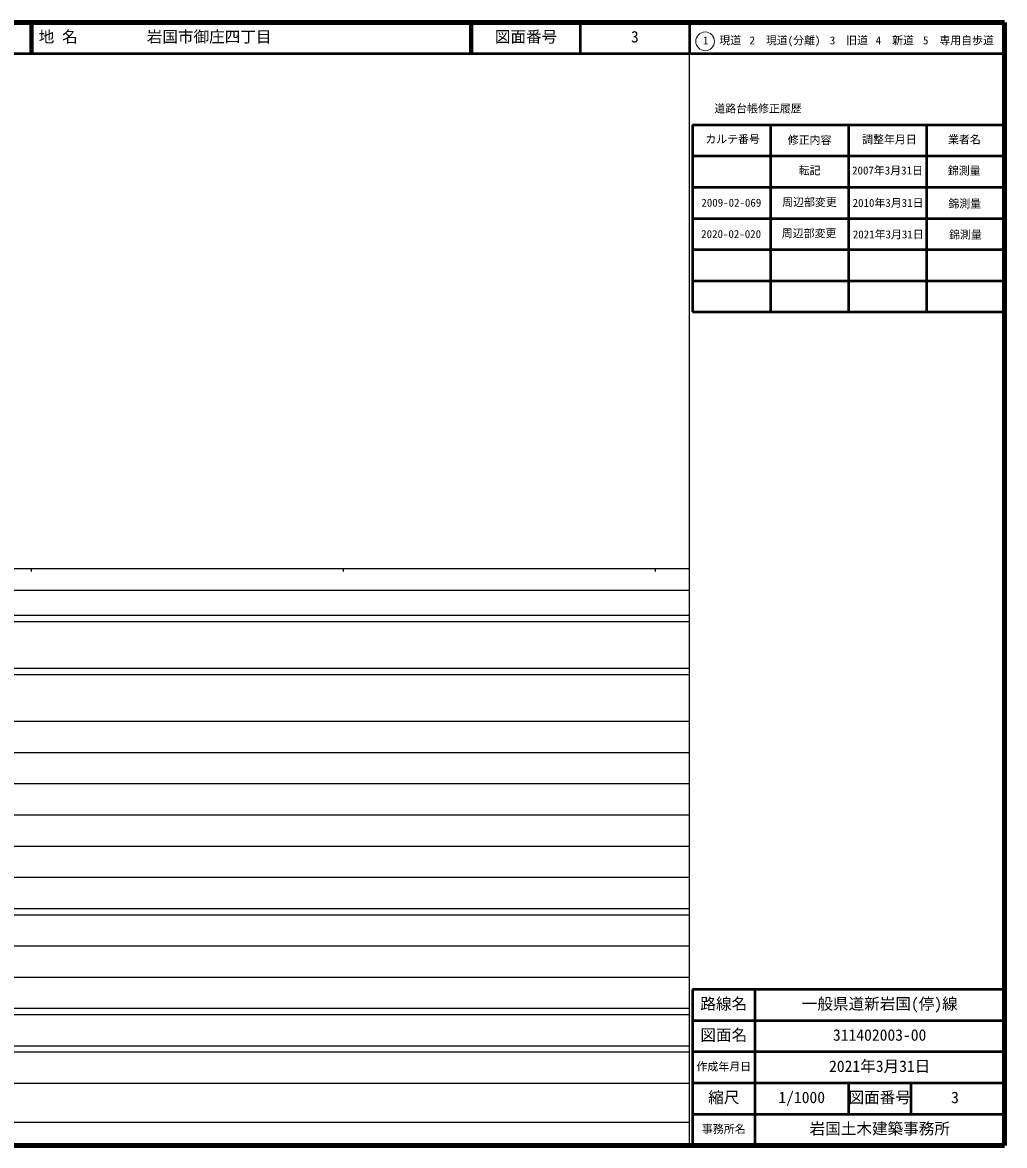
# Model space of a CAD drawing. Units: millimetres on the paper, enlarged 1000 times. Extents: x 40000 to 680000, y 20000 to 380000.
# Drawn here: x 365184 to 680000, y 20000 to 380000 of the extents above; entities that cross this region are included whole.
import ezdxf
from ezdxf.enums import TextEntityAlignment as Align

# ---------------------------------------------------------------- set-up
doc = ezdxf.new("R2010")
doc.units = ezdxf.units.MM
doc.header["$LTSCALE"] = 1000
for name, color, linetype, lineweight in [('M-TTL', 2, 'Continuous', 140), ('M-TTL-BAND', 7, 'Continuous', 25), ('M-TTL-FRAM', 2, 'Continuous', 50), ('M-TTL-LINE', 7, 'Continuous', 50), ('M-TTL-TXT', 7, 'Continuous', 13)]:
    doc.layers.add(name, color=color, linetype=linetype, lineweight=lineweight)
doc.styles.add('ＭＳ ゴシック', font='')
doc.styles.get('ＭＳ ゴシック').set_extended_font_data('MS Gothic')

msp = doc.modelspace()

# ---------------------------------------------------------------- linework, layer by layer
at = {"layer": 'M-TTL'}
for p, q in [((680000, 380000), (40000, 380000)), ((680000, 20000), (680000, 380000)), ((40000, 20000), (680000, 20000))]:
    msp.add_line(p, q, dxfattribs=at)
at = {"layer": 'M-TTL-BAND'}
for p, q in [((579000, 20000), (579000, 370000)), ((40000, 205000), (579000, 205000)), ((368000, 205000), (368000, 204000)), ((468000, 205000), (468000, 204000)), ((568000, 205000), (568000, 204000)), ((68000, 198000), (579000, 198000)), ((40000, 190000), (579000, 190000)), ((40000, 188000), (579000, 188000)), ((40000, 173000), (579000, 173000)), ((40000, 171000), (579000, 171000)), ((40000, 156000), (579000, 156000)), ((46000, 146000), (579000, 146000)), ((52000, 136000), (579000, 136000)), ((46000, 126000), (579000, 126000)), ((52000, 116000), (579000, 116000)), ((46000, 106000), (579000, 106000)), ((40000, 96000), (579000, 96000)), ((40000, 94000), (579000, 94000)), ((49000, 84000), (579000, 84000)), ((40000, 74000), (579000, 74000)), ((40000, 64000), (579000, 64000)), ((40000, 62000), (579000, 62000)), ((40000, 52000), (579000, 52000)), ((40000, 50000), (579000, 50000)), ((40000, 40000), (579000, 40000)), ((68000, 27500), (579000, 27500))]:
    msp.add_line(p, q, dxfattribs=at)
at = {"layer": 'M-TTL-FRAM'}
for p, q in [((580000, 347197), (580000, 287197)), ((580000, 347197), (680000, 347197)), ((580000, 287197), (680000, 287197)), ((680000, 70000), (580000, 70000)), ((580000, 70000), (580000, 20000))]:
    msp.add_line(p, q, dxfattribs=at)
at = {"layer": 'M-TTL-LINE'}
for p, q in [((367750, 380000), (367750, 370000)), ((368250, 380000), (368250, 370000)), ((508747, 380000), (508747, 370000)), ((509247, 380000), (509247, 370000)), ((543997, 380000), (543997, 370000)), ((579000, 380000), (579000, 370000)), ((40000, 370000), (680000, 370000)), ((605000, 347197), (605000, 287197)), ((630000, 347197), (630000, 287197)), ((655000, 347197), (655000, 287197)), ((580000, 337197), (680000, 337197)), ((580000, 327197), (680000, 327197)), ((580000, 317197), (680000, 317197)), ((580000, 307197), (680000, 307197)), ((580000, 297197), (680000, 297197)), ((600000, 70000), (600000, 20000)), ((680000, 60000), (580000, 60000)), ((680000, 50000), (580000, 50000)), ((680000, 40000), (580000, 40000)), ((630000, 40000), (630000, 30000)), ((650000, 40000), (650000, 30000)), ((680000, 30000), (580000, 30000))]:
    msp.add_line(p, q, dxfattribs=at)
at = {"layer": 'M-TTL-TXT'}
msp.add_circle((584031, 373958), 3000, dxfattribs=at)

# ---------------------------------------------------------------- texts
at = {"layer": 'M-TTL-TXT', "style": 'ＭＳ ゴシック'}
for s, height, p in [('地 名', 3666, (370380, 372500)), ('岩国市御庄四丁目', 3666, (405024, 372500)), ('図面番号', 3666, (516622, 372500)), ('3', 3666, (560247, 372500)), ('1\u3000現道', 2566, (583323, 372208)), ('2\u3000現道(分離)', 2566, (598244, 372208)), ('3\u3000旧道', 2566, (623996, 372208)), ('4\u3000新道', 2566, (638699, 372208)), ('5\u3000専用自歩道', 2566, (653853, 372208)), ('道路台帳修正履歴', 2566, (586968, 350363)), ('カルテ番号', 2566, (584089, 340527)), ('修正内容', 2566, (610509, 340273)), ('調整年月日', 2566, (634339, 340447)), ('業者名', 2566, (661884, 340447)), ('転記', 2566, (614000, 330495)), ('2007年3月31日', 2566, (631125, 330495)), ('錦測量', 2566, (661827, 330439)), ('周辺部変更', 2566, (608725, 320350)), ('2009-02-069', 2566, (582822, 320170)), ('2010年3月31日', 2566, (631307, 320110)), ('錦測量', 2566, (661978, 319869)), ('2020-02-020', 2566, (582762, 310123)), ('周辺部変更', 2566, (608604, 310364)), ('2021年3月31日', 2566, (631367, 310003)), ('錦測量', 2566, (662219, 309942)), ('路線名', 3666, (582500, 62500)), ('路線名', 3666, (582500, 62500)), ('一般県道新岩国(停)線', 3666, (615000, 62500)), ('図面名', 3666, (582500, 52500)), ('図面名', 3666, (582500, 52500)), ('311402003-00', 3666, (625000, 52500)), ('作成年月日', 2566, (581250, 43250)), ('作成年月日', 2566, (581250, 43250)), ('2021年3月31日', 3666, (623750, 42500)), ('縮尺', 3666, (585000, 32500)), ('縮尺', 3666, (585000, 32500)), ('1/1000', 3666, (607500, 32500)), ('図面番号', 3666, (630000, 32500)), ('図面番号', 3666, (630000, 32500)), ('3', 3666, (662875, 32500)), ('事務所名', 2566, (583000, 23250)), ('事務所名', 2566, (583000, 23250)), ('岩国土木建築事務所', 3666, (617500, 22500))]:
    msp.add_text(s, height=height, dxfattribs=at).set_placement(p, align=Align.BOTTOM_LEFT)

doc.saveas('drawing.dxf')
